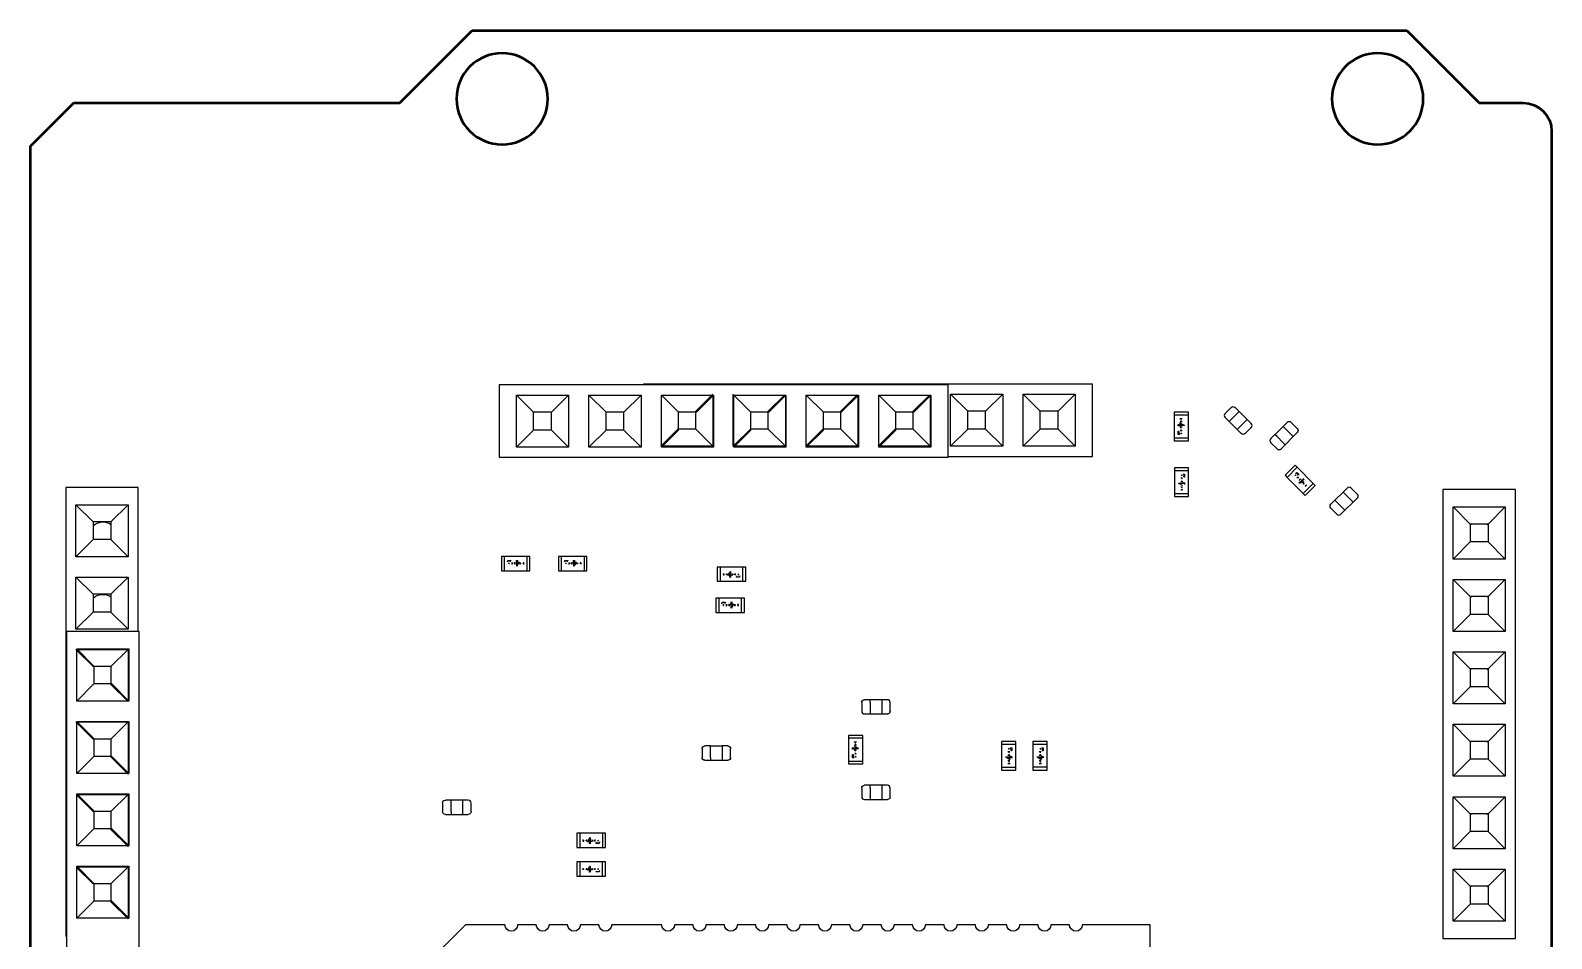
# Model space of a CAD drawing. Header units: millimetres. Extents: x 345 to 622, y 294 to 502.
# Drawn here: x 415 to 468.3, y 419.9 to 451.8 of the extents above; entities that cross this region are included whole.
import ezdxf

# ---------------------------------------------------------------- set-up
doc = ezdxf.new("R2010")
doc.units = ezdxf.units.MM
doc.layers.add('Make2D$可见线$场景轮廓线', color=18, linetype='Continuous', lineweight=50, true_color=0x000000)
doc.layers.add('Make2D$可见线$曲线', color=18, linetype='Continuous', true_color=0x000000)

msp = doc.modelspace()

# ---------------------------------------------------------------- linework, layer by layer
at = {"layer": 'Make2D$可见线$场景轮廓线', "color": 96, "true_color": 0x008000}
for p, q in [((427.93, 449.235), (430.47, 451.775)), ((430.47, 451.775), (463.236, 451.775)), ((463.236, 451.775), (465.776, 449.235)), ((414.976, 447.711), (416.5, 449.235)), ((416.5, 449.235), (427.93, 449.235)), ((465.776, 449.235), (467.316, 449.235)), ((468.316, 448.235), (468.316, 338.111)), ((414.976, 338.111), (414.976, 447.711))]:
    msp.add_line(p, q, dxfattribs=at)
at = {"layer": 'Make2D$可见线$场景轮廓线', "color": 96, "true_color": 0x008000, "extrusion": (0, 0, -1)}
for centre in [(-431.516, 449.375), (-462.216, 449.375)]:
    msp.add_circle(centre, 1.6, dxfattribs=at)
msp.add_arc((-467.316, 448.235), 1, 90.0002, 179.9998, dxfattribs=at)
at = {"layer": 'Make2D$可见线$曲线', "color": 96, "true_color": 0x008000}
for p, q in [((427.93, 449.235), (430.47, 451.775)), ((430.47, 451.775), (463.236, 451.775)), ((463.236, 451.775), (465.776, 449.235)), ((414.976, 447.711), (416.5, 449.235)), ((416.5, 449.235), (427.93, 449.235)), ((465.776, 449.235), (467.316, 449.235)), ((468.316, 448.235), (468.316, 338.111)), ((414.976, 338.111), (414.976, 447.711))]:
    msp.add_line(p, q, dxfattribs=at)
at = {"layer": 'Make2D$可见线$曲线', "color": 251, "lineweight": -3, "true_color": 0x4b4b4b}
for p, q in [((447.156, 439.345), (431.416, 439.345)), ((431.416, 439.345), (431.416, 436.805)), ((432.622, 438.388), (432.022, 438.988)), ((432.022, 438.988), (433.849, 438.988)), ((432.022, 437.162), (432.022, 438.988)), ((433.849, 438.988), (433.249, 438.388)), ((433.849, 438.988), (433.849, 437.162)), ((435.162, 438.388), (434.562, 438.988)), ((434.562, 438.988), (436.389, 438.988)), ((434.562, 437.162), (434.562, 438.988)), ((436.389, 438.988), (435.789, 438.388)), ((436.389, 438.988), (436.389, 437.162)), ((436.476, 439.375), (436.476, 439.345)), ((452.216, 439.375), (436.476, 439.375)), ((437.702, 438.388), (437.102, 438.988)), ((437.102, 438.988), (438.929, 438.988)), ((437.102, 437.162), (437.102, 438.988)), ((438.909, 439.018), (438.309, 438.418)), ((438.929, 438.988), (438.329, 438.388)), ((438.909, 438.988), (438.909, 437.192)), ((438.929, 438.988), (438.929, 437.162)), ((439.622, 437.192), (439.622, 439.018)), ((440.242, 438.388), (439.642, 438.988)), ((439.642, 438.988), (441.469, 438.988)), ((439.642, 437.162), (439.642, 438.988)), ((441.42, 438.989), (440.849, 438.418)), ((440.869, 438.388), (441.469, 438.988)), ((441.449, 438.988), (441.449, 437.192)), ((441.469, 438.988), (441.469, 437.162)), ((442.782, 438.388), (442.182, 438.988)), ((442.182, 438.988), (444.009, 438.988)), ((442.182, 437.162), (442.182, 438.988)), ((443.963, 438.992), (443.389, 438.418)), ((444.009, 438.988), (443.409, 438.388)), ((443.989, 438.988), (443.989, 437.192)), ((444.009, 438.988), (444.009, 437.162)), ((445.322, 438.388), (444.722, 438.988)), ((444.722, 438.988), (446.549, 438.988)), ((444.722, 437.162), (444.722, 438.988)), ((445.929, 438.418), (446.499, 438.988)), ((445.949, 438.388), (446.549, 438.988)), ((446.529, 438.988), (446.529, 437.192)), ((446.549, 438.988), (446.549, 437.162)), ((447.156, 436.805), (447.156, 439.345)), ((447.842, 438.418), (447.242, 439.018)), ((447.242, 439.018), (449.069, 439.018)), ((447.242, 437.192), (447.242, 439.018)), ((449.069, 439.018), (448.469, 438.418)), ((449.069, 439.018), (449.069, 437.192)), ((450.382, 438.418), (449.782, 439.018)), ((449.782, 439.018), (451.609, 439.018)), ((449.782, 437.192), (449.782, 439.018)), ((451.009, 438.418), (451.609, 439.018)), ((451.609, 439.018), (451.609, 437.192)), ((452.216, 436.835), (452.216, 439.375)), ((433.249, 438.388), (432.622, 438.388)), ((432.622, 437.762), (432.622, 438.388)), ((433.249, 437.762), (433.249, 438.388)), ((435.789, 438.388), (435.162, 438.388)), ((435.162, 437.762), (435.162, 438.388)), ((435.789, 437.762), (435.789, 438.388)), ((437.702, 437.762), (437.702, 438.388)), ((438.329, 438.388), (437.702, 438.388)), ((438.309, 437.792), (438.309, 438.418)), ((440.242, 437.762), (440.242, 438.388)), ((440.869, 438.388), (440.242, 438.388)), ((440.849, 437.792), (440.849, 438.418)), ((443.409, 438.388), (442.782, 438.388)), ((442.782, 437.762), (442.782, 438.388)), ((443.389, 437.792), (443.389, 438.418)), ((445.322, 437.762), (445.322, 438.388)), ((445.949, 438.388), (445.322, 438.388)), ((445.929, 437.792), (445.929, 438.418)), ((448.469, 438.418), (447.842, 438.418)), ((447.842, 437.792), (447.842, 438.418)), ((448.469, 437.792), (448.469, 438.418)), ((451.009, 438.418), (450.382, 438.418)), ((450.382, 437.792), (450.382, 438.418)), ((451.009, 437.792), (451.009, 438.418)), ((432.022, 437.162), (432.622, 437.762)), ((433.249, 437.762), (432.622, 437.762)), ((433.849, 437.162), (433.249, 437.762)), ((434.562, 437.162), (435.162, 437.762)), ((435.789, 437.762), (435.162, 437.762)), ((436.389, 437.162), (435.789, 437.762)), ((437.082, 437.192), (437.682, 437.792)), ((437.102, 437.162), (437.702, 437.762)), ((438.309, 437.792), (437.682, 437.792)), ((438.909, 437.192), (438.309, 437.792)), ((439.622, 437.192), (440.222, 437.792)), ((440.242, 437.762), (439.642, 437.162)), ((440.849, 437.792), (440.222, 437.792)), ((441.449, 437.192), (440.849, 437.792)), ((442.162, 437.192), (442.762, 437.792)), ((442.182, 437.162), (442.782, 437.762)), ((443.389, 437.792), (442.762, 437.792)), ((443.989, 437.192), (443.389, 437.792)), ((445.302, 437.792), (444.702, 437.192)), ((445.322, 437.762), (444.722, 437.162)), ((445.929, 437.792), (445.302, 437.792)), ((446.529, 437.192), (445.929, 437.792)), ((447.242, 437.192), (447.842, 437.792)), ((448.469, 437.792), (447.842, 437.792)), ((449.069, 437.192), (448.469, 437.792)), ((450.382, 437.792), (449.782, 437.192)), ((451.009, 437.792), (450.382, 437.792)), ((451.609, 437.192), (451.009, 437.792)), ((433.849, 437.162), (432.022, 437.162)), ((436.389, 437.162), (434.562, 437.162)), ((438.909, 437.192), (437.082, 437.192)), ((438.929, 437.162), (437.102, 437.162)), ((441.449, 437.192), (439.622, 437.192)), ((441.469, 437.162), (439.642, 437.162)), ((443.989, 437.192), (442.162, 437.192)), ((444.009, 437.162), (442.182, 437.162)), ((446.529, 437.192), (444.702, 437.192)), ((446.549, 437.162), (444.722, 437.162)), ((449.069, 437.192), (447.242, 437.192)), ((451.609, 437.192), (449.782, 437.192)), ((431.416, 436.805), (447.156, 436.805)), ((447.156, 436.835), (452.216, 436.835)), ((416.216, 435.751), (416.216, 420.011)), ((418.756, 435.751), (416.216, 435.751)), ((418.756, 430.694), (418.756, 435.751)), ((464.506, 435.671), (464.506, 419.931)), ((467.046, 435.671), (464.506, 435.671)), ((467.046, 419.931), (467.046, 435.671)), ((417.172, 434.544), (416.572, 435.144)), ((416.572, 435.144), (418.399, 435.144)), ((416.572, 433.318), (416.572, 435.144)), ((418.399, 435.144), (417.799, 434.544)), ((418.399, 435.144), (418.399, 433.318)), ((465.462, 434.464), (464.862, 435.064)), ((464.862, 435.064), (466.689, 435.064)), ((464.862, 433.238), (464.862, 435.064)), ((466.689, 435.064), (466.089, 434.464)), ((466.689, 435.064), (466.689, 433.238)), ((417.172, 434.544), (417.172, 433.918)), ((417.799, 434.544), (417.172, 434.544)), ((417.799, 434.544), (417.799, 433.918)), ((466.089, 434.464), (465.462, 434.464)), ((465.462, 434.464), (465.462, 433.838)), ((466.089, 434.464), (466.089, 433.838)), ((417.172, 433.918), (416.572, 433.318)), ((417.799, 433.918), (417.172, 433.918)), ((417.799, 433.918), (418.399, 433.318)), ((465.462, 433.838), (464.862, 433.238)), ((466.089, 433.838), (465.462, 433.838)), ((466.089, 433.838), (466.689, 433.238)), ((418.399, 433.318), (416.572, 433.318)), ((466.689, 433.238), (464.862, 433.238)), ((416.572, 432.604), (417.172, 432.004)), ((416.572, 430.778), (416.572, 432.604)), ((416.572, 432.604), (418.399, 432.604)), ((418.399, 432.604), (417.799, 432.004)), ((418.399, 432.604), (418.399, 430.778)), ((464.862, 432.524), (465.462, 431.924)), ((464.862, 430.698), (464.862, 432.524)), ((464.862, 432.524), (466.689, 432.524)), ((466.689, 432.524), (466.089, 431.924)), ((466.689, 432.524), (466.689, 430.698)), ((417.172, 432.004), (417.172, 431.378)), ((417.799, 432.004), (417.172, 432.004)), ((417.799, 432.004), (417.799, 431.378)), ((466.089, 431.924), (465.462, 431.924)), ((465.462, 431.924), (465.462, 431.298)), ((466.089, 431.924), (466.089, 431.298)), ((417.172, 431.378), (416.572, 430.778)), ((417.799, 431.378), (417.172, 431.378)), ((418.399, 430.778), (417.799, 431.378)), ((465.462, 431.298), (464.862, 430.698)), ((466.089, 431.298), (465.462, 431.298)), ((466.689, 430.698), (466.089, 431.298)), ((416.246, 430.691), (416.246, 414.951)), ((418.786, 430.691), (416.246, 430.691)), ((418.399, 430.778), (416.572, 430.778)), ((418.786, 414.951), (418.786, 430.691)), ((466.689, 430.698), (464.862, 430.698)), ((417.172, 429.464), (416.572, 430.064)), ((417.202, 429.484), (416.602, 430.084)), ((416.602, 428.258), (416.602, 430.084)), ((416.602, 430.084), (418.429, 430.084)), ((416.602, 430.064), (418.399, 430.064)), ((418.399, 430.064), (417.799, 429.464)), ((418.399, 430.064), (418.399, 428.238)), ((418.429, 430.084), (418.429, 428.258)), ((465.462, 429.384), (464.862, 429.984)), ((464.862, 429.984), (466.689, 429.984)), ((464.862, 428.158), (464.862, 429.984)), ((466.689, 429.984), (466.089, 429.384)), ((466.689, 429.984), (466.689, 428.158)), ((417.799, 429.464), (417.172, 429.464)), ((417.202, 429.484), (417.202, 428.858)), ((417.799, 429.464), (417.799, 428.838)), ((417.202, 428.858), (416.602, 428.258)), ((417.829, 428.858), (417.202, 428.858)), ((417.829, 428.858), (418.429, 428.258)), ((466.089, 429.384), (465.462, 429.384)), ((465.462, 429.384), (465.462, 428.758)), ((466.089, 429.384), (466.089, 428.758)), ((417.799, 428.838), (418.399, 428.238)), ((465.462, 428.758), (464.862, 428.158)), ((466.089, 428.758), (465.462, 428.758)), ((466.089, 428.758), (466.689, 428.158)), ((418.429, 428.258), (416.602, 428.258)), ((466.689, 428.158), (464.862, 428.158)), ((416.572, 427.524), (417.172, 426.924)), ((416.572, 427.524), (418.399, 427.524)), ((416.602, 427.544), (417.202, 426.944)), ((416.602, 425.718), (416.602, 427.544)), ((416.602, 427.544), (418.429, 427.544)), ((418.399, 427.524), (417.799, 426.924)), ((418.399, 427.524), (418.399, 425.698)), ((418.429, 427.544), (418.429, 425.718)), ((464.862, 427.444), (465.462, 426.844)), ((464.862, 425.618), (464.862, 427.444)), ((464.862, 427.444), (466.689, 427.444)), ((466.689, 427.444), (466.089, 426.844)), ((466.689, 427.444), (466.689, 425.618)), ((417.799, 426.924), (417.172, 426.924)), ((417.202, 426.944), (417.202, 426.318)), ((417.799, 426.924), (417.799, 426.298)), ((466.089, 426.844), (465.462, 426.844)), ((465.462, 426.844), (465.462, 426.218)), ((466.089, 426.844), (466.089, 426.218)), ((417.202, 426.318), (416.602, 425.718)), ((417.829, 426.318), (417.202, 426.318)), ((418.399, 425.698), (417.799, 426.298)), ((418.429, 425.718), (417.829, 426.318)), ((465.462, 426.218), (464.862, 425.618)), ((466.089, 426.218), (465.462, 426.218)), ((466.689, 425.618), (466.089, 426.218)), ((418.429, 425.718), (416.602, 425.718)), ((466.689, 425.618), (464.862, 425.618)), ((417.202, 424.404), (416.602, 425.004)), ((416.602, 423.178), (416.602, 425.004)), ((416.602, 425.004), (418.429, 425.004)), ((416.602, 424.954), (417.172, 424.384)), ((416.604, 424.984), (418.399, 424.984)), ((418.399, 424.984), (417.799, 424.384)), ((418.399, 424.984), (418.399, 423.158)), ((418.429, 425.004), (418.429, 423.178)), ((464.862, 424.904), (465.462, 424.304)), ((464.862, 423.078), (464.862, 424.904)), ((464.862, 424.904), (466.689, 424.904)), ((466.689, 424.904), (466.089, 424.304)), ((466.689, 424.904), (466.689, 423.078)), ((417.799, 424.384), (417.172, 424.384)), ((417.202, 424.404), (417.202, 423.778)), ((417.799, 424.384), (417.799, 423.758)), ((466.089, 424.304), (465.462, 424.304)), ((465.462, 424.304), (465.462, 423.678)), ((466.089, 424.304), (466.089, 423.678)), ((417.202, 423.778), (416.602, 423.178)), ((417.829, 423.778), (417.202, 423.778)), ((418.399, 423.158), (417.799, 423.758)), ((417.829, 423.778), (418.429, 423.178)), ((465.462, 423.678), (464.862, 423.078)), ((466.089, 423.678), (465.462, 423.678)), ((466.689, 423.078), (466.089, 423.678)), ((418.429, 423.178), (416.602, 423.178)), ((466.689, 423.078), (464.862, 423.078)), ((416.602, 422.464), (417.202, 421.864)), ((416.602, 420.638), (416.602, 422.464)), ((416.602, 422.464), (418.429, 422.464)), ((418.429, 422.464), (418.429, 420.638)), ((416.602, 422.444), (418.399, 422.444)), ((416.602, 422.414), (417.172, 421.844)), ((418.399, 422.444), (417.799, 421.844)), ((418.399, 422.444), (418.399, 420.618)), ((464.862, 422.364), (465.462, 421.764)), ((464.862, 420.538), (464.862, 422.364)), ((464.862, 422.364), (466.689, 422.364)), ((466.689, 422.364), (466.089, 421.764)), ((466.689, 422.364), (466.689, 420.538)), ((417.799, 421.844), (417.172, 421.844)), ((417.202, 421.864), (417.202, 421.238)), ((417.799, 421.844), (417.799, 421.218)), ((466.089, 421.764), (465.462, 421.764)), ((465.462, 421.764), (465.462, 421.138)), ((466.089, 421.764), (466.089, 421.138)), ((417.202, 421.238), (416.602, 420.638)), ((417.829, 421.238), (417.202, 421.238)), ((418.399, 420.618), (417.799, 421.218)), ((418.429, 420.638), (417.829, 421.238)), ((465.462, 421.138), (464.862, 420.538)), ((466.089, 421.138), (465.462, 421.138)), ((466.689, 420.538), (466.089, 421.138)), ((418.429, 420.638), (416.602, 420.638)), ((466.689, 420.538), (464.862, 420.538)), ((416.216, 420.011), (416.25, 420.011)), ((464.506, 419.931), (467.046, 419.931))]:
    msp.add_line(p, q, dxfattribs=at)
at = {"layer": 'Make2D$可见线$曲线', "color": 7, "lineweight": -3, "true_color": 0xfffff2}
for p, q in [((456.866, 438.343), (457.078, 438.555)), ((457.36, 438.415), (457.219, 438.555)), ((456.866, 438.202), (457.006, 438.061)), ((457.006, 438.061), (457.077, 438.132)), ((457.289, 438.344), (457.36, 438.415)), ((457.574, 438.059), (457.362, 437.847)), ((457.644, 438.13), (457.574, 438.059)), ((457.785, 437.99), (457.644, 438.13)), ((459.043, 438.025), (458.902, 437.885)), ((459.184, 438.025), (459.396, 437.813)), ((457.362, 437.847), (457.291, 437.777)), ((457.291, 437.777), (457.431, 437.636)), ((457.573, 437.636), (457.785, 437.848)), ((458.617, 437.6), (458.477, 437.459)), ((458.688, 437.529), (458.62, 437.598)), ((458.902, 437.885), (458.973, 437.814)), ((458.973, 437.814), (459.185, 437.602)), ((459.185, 437.602), (459.255, 437.532)), ((459.26, 437.535), (459.396, 437.672)), ((458.477, 437.318), (458.689, 437.106)), ((458.971, 437.246), (458.83, 437.106)), ((458.904, 437.314), (458.9, 437.317)), ((460.717, 435.3), (460.577, 435.159)), ((460.788, 435.229), (460.717, 435.3)), ((461.143, 435.725), (461.002, 435.585)), ((461.002, 435.585), (461.073, 435.514)), ((461.073, 435.514), (461.285, 435.302)), ((461.284, 435.725), (461.496, 435.513)), ((461.285, 435.302), (461.356, 435.231)), ((461.356, 435.231), (461.496, 435.372)), ((460.577, 435.018), (460.789, 434.806)), ((460.93, 434.806), (461.071, 434.946)), ((444.124, 428.204), (444.124, 427.904)), ((444.422, 428.304), (444.224, 428.304)), ((444.224, 427.804), (444.422, 427.804)), ((444.422, 428.204), (444.422, 428.304)), ((444.422, 427.804), (444.422, 427.805)), ((444.825, 428.304), (444.825, 428.204)), ((445.024, 428.304), (444.825, 428.304)), ((444.825, 428.204), (444.825, 427.904)), ((444.825, 427.904), (444.825, 427.804)), ((444.825, 427.804), (445.024, 427.804)), ((445.124, 427.904), (445.124, 428.204)), ((438.528, 426.582), (438.528, 426.282)), ((438.826, 426.682), (438.628, 426.682)), ((438.826, 426.582), (438.826, 426.682)), ((439.229, 426.682), (439.229, 426.582)), ((439.428, 426.682), (439.229, 426.682)), ((439.229, 426.582), (439.229, 426.282)), ((439.229, 426.282), (439.229, 426.182)), ((439.528, 426.282), (439.528, 426.582)), ((438.628, 426.182), (438.826, 426.182)), ((439.229, 426.182), (439.428, 426.182)), ((444.124, 425.204), (444.124, 424.904)), ((444.422, 425.304), (444.224, 425.304)), ((444.422, 425.204), (444.422, 425.304)), ((444.825, 425.304), (444.825, 425.204)), ((445.024, 425.304), (444.825, 425.304)), ((444.825, 425.204), (444.825, 424.904)), ((445.124, 424.904), (445.124, 425.204)), ((429.428, 424.682), (429.428, 424.382)), ((429.726, 424.782), (429.528, 424.782)), ((429.726, 424.682), (429.726, 424.782)), ((430.129, 424.782), (430.129, 424.682)), ((430.328, 424.782), (430.129, 424.782)), ((430.129, 424.682), (430.129, 424.382)), ((430.428, 424.382), (430.428, 424.682)), ((444.224, 424.804), (444.422, 424.804)), ((444.422, 424.904), (444.422, 424.908)), ((444.825, 424.904), (444.825, 424.804)), ((444.825, 424.804), (445.024, 424.804)), ((429.528, 424.282), (429.726, 424.282)), ((429.726, 424.282), (429.726, 424.284)), ((430.129, 424.382), (430.129, 424.282)), ((430.129, 424.282), (430.328, 424.282))]:
    msp.add_line(p, q, dxfattribs=at)
at = {"layer": 'Make2D$可见线$曲线', "color": 9, "lineweight": -3, "true_color": 0xc0c0c0}
for p, q in [((455.082, 438.386), (455.082, 438.286)), ((455.582, 438.386), (455.082, 438.386)), ((455.082, 438.286), (455.082, 437.486)), ((455.582, 438.286), (455.082, 438.286)), ((455.226, 437.905), (455.226, 437.956)), ((455.233, 437.972), (455.233, 437.959)), ((455.248, 437.941), (455.287, 437.941)), ((455.287, 437.922), (455.248, 437.922)), ((455.284, 438.162), (455.327, 438.166)), ((455.287, 438.009), (455.287, 438.02)), ((455.293, 438.02), (455.298, 438.017)), ((455.327, 438.047), (455.294, 438.049)), ((455.294, 438.009), (455.399, 437.942)), ((455.294, 437.941), (455.294, 438.009)), ((455.294, 437.941), (455.399, 437.941)), ((455.294, 437.922), (455.294, 437.891)), ((455.429, 437.922), (455.294, 437.922)), ((455.306, 438.143), (455.327, 438.144)), ((455.327, 438.069), (455.306, 438.07)), ((455.327, 438.166), (455.359, 438.164)), ((455.327, 438.144), (455.338, 438.144)), ((455.338, 438.069), (455.327, 438.069)), ((455.36, 438.049), (455.327, 438.047)), ((455.404, 437.95), (455.429, 437.934)), ((455.429, 437.934), (455.429, 437.922)), ((455.582, 438.286), (455.582, 438.386)), ((455.582, 437.486), (455.582, 438.286)), ((455.082, 437.486), (455.582, 437.486)), ((455.082, 437.486), (455.082, 437.386)), ((455.227, 437.607), (455.227, 437.716)), ((455.227, 437.716), (455.241, 437.716)), ((455.277, 437.6), (455.227, 437.607)), ((455.233, 437.905), (455.233, 437.894)), ((455.243, 437.703), (455.243, 437.634)), ((455.261, 437.703), (455.268, 437.697)), ((455.327, 437.866), (455.284, 437.862)), ((455.294, 437.749), (455.327, 437.747)), ((455.325, 437.63), (455.302, 437.653)), ((455.327, 437.844), (455.306, 437.843)), ((455.306, 437.77), (455.327, 437.769)), ((455.308, 437.661), (455.345, 437.634)), ((455.359, 437.864), (455.327, 437.866)), ((455.338, 437.844), (455.327, 437.844)), ((455.327, 437.769), (455.338, 437.769)), ((455.327, 437.747), (455.36, 437.749)), ((455.582, 437.386), (455.582, 437.486)), ((455.082, 437.386), (455.582, 437.386)), ((455.59, 436.436), (455.09, 436.436)), ((455.09, 436.436), (455.09, 436.336)), ((455.09, 436.336), (455.09, 435.536)), ((455.59, 436.336), (455.09, 436.336)), ((455.59, 436.336), (455.59, 436.436)), ((455.59, 435.536), (455.59, 436.336)), ((459.324, 436.526), (458.97, 436.173)), ((459.395, 436.455), (459.041, 436.102)), ((459.395, 436.455), (459.324, 436.526)), ((459.96, 435.89), (459.395, 436.455)), ((455.243, 435.888), (455.243, 435.9)), ((455.267, 435.872), (455.243, 435.888)), ((455.244, 435.9), (455.378, 435.9)), ((455.378, 435.881), (455.272, 435.881)), ((455.378, 435.813), (455.272, 435.88)), ((455.344, 436.075), (455.311, 436.073)), ((455.312, 435.958), (455.344, 435.956)), ((455.364, 436.161), (455.326, 436.188)), ((455.344, 436.053), (455.334, 436.053)), ((455.334, 435.978), (455.344, 435.978)), ((455.377, 436.073), (455.344, 436.075)), ((455.365, 436.052), (455.344, 436.053)), ((455.344, 435.978), (455.365, 435.979)), ((455.344, 435.956), (455.388, 435.96)), ((455.346, 436.193), (455.369, 436.169)), ((455.379, 435.802), (455.373, 435.806)), ((455.385, 435.931), (455.385, 435.9)), ((455.385, 435.9), (455.423, 435.9)), ((455.423, 435.881), (455.385, 435.881)), ((455.385, 435.805), (455.385, 435.802)), ((455.395, 436.222), (455.445, 436.215)), ((455.411, 436.119), (455.403, 436.125)), ((455.428, 436.119), (455.428, 436.188)), ((455.445, 436.106), (455.43, 436.106)), ((455.445, 436.215), (455.445, 436.106)), ((455.446, 435.917), (455.446, 435.85)), ((458.97, 436.173), (459.041, 436.102)), ((459.041, 436.102), (459.607, 435.536)), ((459.359, 436.171), (459.313, 436.165)), ((459.324, 436.181), (459.357, 436.182)), ((459.337, 436.237), (459.378, 436.267)), ((459.378, 436.267), (459.455, 436.19)), ((459.406, 436.097), (459.384, 436.072)), ((459.434, 436.188), (459.385, 436.236)), ((459.431, 436.119), (459.406, 436.097)), ((459.422, 436.175), (459.412, 436.174)), ((459.421, 436.081), (459.414, 436.074)), ((459.437, 436.096), (459.421, 436.081)), ((459.455, 436.19), (459.445, 436.179)), ((459.458, 435.901), (459.553, 435.996)), ((459.466, 435.893), (459.458, 435.901)), ((459.466, 435.992), (459.49, 436.012)), ((459.493, 435.899), (459.466, 435.893)), ((459.467, 436.021), (459.474, 436.028)), ((459.474, 436.028), (459.489, 436.044)), ((459.49, 436.012), (459.518, 436.046)), ((459.567, 435.983), (459.492, 435.909)), ((459.493, 435.908), (459.615, 435.935)), ((459.54, 436.02), (459.558, 436.001)), ((459.558, 436.001), (459.586, 436.029)), ((459.599, 436.016), (459.572, 435.988)), ((459.572, 435.988), (459.627, 435.933)), ((459.589, 436.057), (459.627, 436.019)), ((459.596, 435.86), (459.618, 435.885)), ((459.96, 435.89), (459.607, 435.536)), ((459.623, 435.929), (459.617, 435.927)), ((459.618, 435.885), (459.643, 435.907)), ((459.631, 436.005), (459.622, 436.014)), ((459.626, 435.862), (459.633, 435.869)), ((459.633, 435.869), (459.649, 435.884)), ((459.677, 435.465), (460.031, 435.819)), ((459.702, 435.8), (459.678, 435.779)), ((459.686, 435.816), (459.679, 435.809)), ((459.701, 435.832), (459.686, 435.816)), ((459.73, 435.834), (459.702, 435.8)), ((460.031, 435.819), (459.96, 435.89)), ((455.09, 435.536), (455.59, 435.536)), ((455.09, 435.536), (455.09, 435.436)), ((455.09, 435.436), (455.59, 435.436)), ((455.311, 435.773), (455.344, 435.775)), ((455.344, 435.656), (455.312, 435.658)), ((455.334, 435.753), (455.344, 435.753)), ((455.344, 435.678), (455.334, 435.678)), ((455.344, 435.775), (455.377, 435.773)), ((455.344, 435.753), (455.365, 435.752)), ((455.365, 435.679), (455.344, 435.678)), ((455.388, 435.66), (455.344, 435.656)), ((455.59, 435.436), (455.59, 435.536)), ((459.607, 435.536), (459.677, 435.465)), ((431.49, 433.329), (431.49, 432.829)), ((431.59, 433.329), (431.49, 433.329)), ((431.59, 433.329), (431.59, 432.829)), ((432.39, 433.329), (431.59, 433.329)), ((431.704, 433.134), (431.711, 433.184)), ((431.711, 433.184), (431.821, 433.184)), ((431.807, 433.167), (431.738, 433.167)), ((431.808, 433.15), (431.802, 433.142)), ((431.821, 433.184), (431.821, 433.17)), ((431.971, 433.083), (431.967, 433.127)), ((431.996, 433.124), (432.027, 433.124)), ((431.999, 433.185), (432.076, 433.185)), ((432.027, 433.124), (432.027, 433.163)), ((432.046, 433.163), (432.046, 433.124)), ((432.046, 433.124), (432.124, 433.124)), ((432.267, 433.127), (432.271, 433.083)), ((432.39, 432.829), (432.39, 433.329)), ((432.49, 433.329), (432.39, 433.329)), ((432.49, 432.829), (432.49, 433.329)), ((433.49, 433.329), (433.49, 432.829)), ((433.59, 433.329), (433.49, 433.329)), ((433.59, 433.329), (433.59, 432.829)), ((434.39, 433.329), (433.59, 433.329)), ((433.704, 433.134), (433.711, 433.184)), ((433.711, 433.184), (433.821, 433.184)), ((433.807, 433.167), (433.738, 433.167)), ((433.808, 433.15), (433.802, 433.142)), ((433.821, 433.184), (433.821, 433.17)), ((433.971, 433.083), (433.967, 433.127)), ((433.996, 433.124), (434.027, 433.124)), ((433.999, 433.185), (434.076, 433.185)), ((434.027, 433.124), (434.027, 433.163)), ((434.046, 433.163), (434.046, 433.124)), ((434.046, 433.124), (434.124, 433.124)), ((434.267, 433.127), (434.271, 433.083)), ((434.49, 433.329), (434.39, 433.329)), ((434.39, 433.329), (434.39, 432.829)), ((434.49, 432.829), (434.49, 433.329)), ((431.49, 432.829), (431.59, 432.829)), ((431.59, 432.829), (432.39, 432.829)), ((431.734, 433.086), (431.757, 433.109)), ((431.766, 433.103), (431.738, 433.066)), ((431.854, 433.117), (431.852, 433.083)), ((431.852, 433.083), (431.854, 433.05)), ((431.874, 433.105), (431.874, 433.083)), ((431.874, 433.083), (431.874, 433.073)), ((431.949, 433.083), (431.948, 433.105)), ((431.949, 433.073), (431.949, 433.083)), ((431.969, 433.051), (431.971, 433.083)), ((432.027, 432.982), (432.027, 433.117)), ((432.039, 432.982), (432.027, 432.982)), ((432.054, 433.007), (432.039, 432.982)), ((432.046, 433.117), (432.046, 433.011)), ((432.047, 433.011), (432.114, 433.117)), ((432.124, 433.118), (432.121, 433.112)), ((432.152, 433.083), (432.154, 433.117)), ((432.154, 433.05), (432.152, 433.083)), ((432.174, 433.083), (432.174, 433.105)), ((432.174, 433.073), (432.174, 433.083)), ((432.248, 433.105), (432.249, 433.083)), ((432.249, 433.083), (432.249, 433.073)), ((432.271, 433.083), (432.269, 433.051)), ((432.39, 432.829), (432.49, 432.829)), ((433.49, 432.829), (433.59, 432.829)), ((433.59, 432.829), (434.39, 432.829)), ((433.734, 433.086), (433.757, 433.109)), ((433.766, 433.103), (433.738, 433.066)), ((433.854, 433.117), (433.852, 433.083)), ((433.852, 433.083), (433.854, 433.05)), ((433.874, 433.105), (433.874, 433.083)), ((433.874, 433.083), (433.874, 433.073)), ((433.949, 433.083), (433.948, 433.105)), ((433.949, 433.073), (433.949, 433.083)), ((433.969, 433.051), (433.971, 433.083)), ((434.027, 432.982), (434.027, 433.117)), ((434.039, 432.982), (434.027, 432.982)), ((434.054, 433.007), (434.039, 432.982)), ((434.046, 433.011), (434.046, 433.117)), ((434.114, 433.117), (434.047, 433.011)), ((434.124, 433.118), (434.121, 433.112)), ((434.152, 433.083), (434.154, 433.117)), ((434.154, 433.05), (434.152, 433.083)), ((434.174, 433.083), (434.174, 433.105)), ((434.174, 433.073), (434.174, 433.083)), ((434.248, 433.105), (434.249, 433.083)), ((434.249, 433.083), (434.249, 433.073)), ((434.271, 433.083), (434.269, 433.051)), ((434.39, 432.829), (434.49, 432.829)), ((439.061, 432.957), (439.061, 432.457)), ((439.161, 432.957), (439.061, 432.957)), ((439.961, 432.957), (439.161, 432.957)), ((439.161, 432.957), (439.161, 432.457)), ((439.28, 432.703), (439.283, 432.735)), ((439.285, 432.659), (439.28, 432.703)), ((439.303, 432.703), (439.303, 432.713)), ((439.303, 432.681), (439.303, 432.703)), ((439.377, 432.713), (439.378, 432.703)), ((439.378, 432.703), (439.377, 432.681)), ((439.397, 432.736), (439.4, 432.703)), ((439.4, 432.703), (439.397, 432.669)), ((439.427, 432.668), (439.431, 432.674)), ((439.438, 432.662), (439.427, 432.662)), ((439.438, 432.669), (439.504, 432.775)), ((439.505, 432.669), (439.438, 432.669)), ((439.475, 432.608), (439.488, 432.608)), ((439.479, 432.601), (439.475, 432.601)), ((439.552, 432.601), (439.488, 432.601)), ((439.497, 432.779), (439.513, 432.804)), ((439.505, 432.775), (439.505, 432.669)), ((439.505, 432.623), (439.505, 432.662)), ((439.513, 432.804), (439.524, 432.804)), ((439.524, 432.804), (439.524, 432.669)), ((439.524, 432.669), (439.556, 432.669)), ((439.524, 432.662), (439.524, 432.623)), ((439.583, 432.735), (439.58, 432.703)), ((439.58, 432.703), (439.585, 432.659)), ((439.603, 432.713), (439.603, 432.703)), ((439.603, 432.703), (439.603, 432.681)), ((439.678, 432.703), (439.677, 432.713)), ((439.677, 432.681), (439.678, 432.703)), ((439.7, 432.703), (439.697, 432.736)), ((439.697, 432.669), (439.7, 432.703)), ((439.73, 432.602), (439.73, 432.617)), ((439.84, 432.602), (439.73, 432.602)), ((439.743, 432.636), (439.75, 432.644)), ((439.744, 432.619), (439.813, 432.619)), ((439.785, 432.683), (439.813, 432.72)), ((439.817, 432.7), (439.794, 432.677)), ((439.847, 432.652), (439.84, 432.602)), ((439.961, 432.457), (439.961, 432.957)), ((440.061, 432.957), (439.961, 432.957)), ((440.061, 432.457), (440.061, 432.957)), ((439.061, 432.457), (439.161, 432.457)), ((439.161, 432.457), (439.961, 432.457)), ((439.961, 432.457), (440.061, 432.457)), ((439.01, 431.865), (439.01, 431.365)), ((439.11, 431.865), (439.01, 431.865)), ((439.11, 431.865), (439.11, 431.365)), ((439.91, 431.865), (439.11, 431.865)), ((439.224, 431.67), (439.231, 431.72)), ((439.231, 431.72), (439.341, 431.72)), ((439.254, 431.622), (439.277, 431.645)), ((439.327, 431.703), (439.258, 431.703)), ((439.286, 431.639), (439.258, 431.602)), ((439.328, 431.686), (439.322, 431.678)), ((439.341, 431.72), (439.341, 431.705)), ((439.374, 431.653), (439.372, 431.619)), ((439.372, 431.619), (439.374, 431.586)), ((439.394, 431.641), (439.394, 431.619)), ((439.394, 431.619), (439.394, 431.609)), ((439.469, 431.619), (439.468, 431.641)), ((439.469, 431.609), (439.469, 431.619)), ((439.491, 431.619), (439.487, 431.663)), ((439.489, 431.587), (439.491, 431.619)), ((439.516, 431.66), (439.547, 431.66)), ((439.519, 431.721), (439.596, 431.721)), ((439.547, 431.66), (439.547, 431.699)), ((439.547, 431.518), (439.547, 431.653)), ((439.574, 431.543), (439.559, 431.518)), ((439.566, 431.699), (439.566, 431.66)), ((439.566, 431.66), (439.644, 431.66)), ((439.566, 431.653), (439.566, 431.547)), ((439.634, 431.653), (439.567, 431.547)), ((439.644, 431.654), (439.641, 431.648)), ((439.672, 431.619), (439.674, 431.653)), ((439.674, 431.586), (439.672, 431.619)), ((439.694, 431.619), (439.694, 431.641)), ((439.694, 431.609), (439.694, 431.619)), ((439.768, 431.641), (439.769, 431.619)), ((439.769, 431.619), (439.769, 431.609)), ((439.787, 431.663), (439.791, 431.619)), ((439.791, 431.619), (439.789, 431.587)), ((439.91, 431.365), (439.91, 431.865)), ((440.01, 431.865), (439.91, 431.865)), ((440.01, 431.365), (440.01, 431.865)), ((439.01, 431.365), (439.11, 431.365)), ((439.11, 431.365), (439.91, 431.365)), ((439.559, 431.518), (439.547, 431.518)), ((439.91, 431.365), (440.01, 431.365)), ((443.662, 427.05), (443.662, 426.95)), ((444.162, 427.05), (443.662, 427.05)), ((443.662, 426.95), (443.662, 426.15)), ((444.162, 426.95), (443.662, 426.95)), ((443.864, 426.826), (443.907, 426.83)), ((443.886, 426.807), (443.907, 426.808)), ((443.907, 426.733), (443.886, 426.734)), ((443.907, 426.83), (443.939, 426.828)), ((443.907, 426.808), (443.918, 426.808)), ((443.918, 426.733), (443.907, 426.733)), ((444.162, 426.95), (444.162, 427.05)), ((444.162, 426.15), (444.162, 426.95)), ((449.53, 426.836), (449.03, 426.836)), ((449.03, 426.836), (449.03, 426.736)), ((449.03, 426.736), (449.03, 425.936)), ((449.53, 426.736), (449.03, 426.736)), ((449.53, 426.736), (449.53, 426.836)), ((449.53, 425.936), (449.53, 426.736)), ((450.63, 426.836), (450.13, 426.836)), ((450.13, 426.836), (450.13, 426.736)), ((450.13, 426.736), (450.13, 425.936)), ((450.63, 426.736), (450.13, 426.736)), ((450.63, 426.736), (450.63, 426.836)), ((450.63, 425.936), (450.63, 426.736)), ((443.806, 426.569), (443.806, 426.619)), ((443.807, 426.38), (443.821, 426.38)), ((443.807, 426.271), (443.807, 426.38)), ((443.857, 426.264), (443.807, 426.271)), ((443.813, 426.636), (443.813, 426.623)), ((443.813, 426.569), (443.813, 426.558)), ((443.823, 426.367), (443.823, 426.298)), ((443.828, 426.605), (443.867, 426.605)), ((443.867, 426.586), (443.828, 426.586)), ((443.841, 426.367), (443.848, 426.361)), ((443.907, 426.53), (443.864, 426.526)), ((443.867, 426.673), (443.867, 426.684)), ((443.873, 426.684), (443.878, 426.681)), ((443.907, 426.711), (443.874, 426.713)), ((443.979, 426.606), (443.874, 426.673)), ((443.979, 426.605), (443.874, 426.605)), ((444.009, 426.586), (443.874, 426.586)), ((443.874, 426.586), (443.874, 426.555)), ((443.874, 426.413), (443.907, 426.411)), ((443.905, 426.294), (443.882, 426.317)), ((443.907, 426.508), (443.886, 426.507)), ((443.886, 426.434), (443.907, 426.433)), ((443.888, 426.325), (443.925, 426.298)), ((443.94, 426.713), (443.907, 426.711)), ((443.939, 426.528), (443.907, 426.53)), ((443.918, 426.508), (443.907, 426.508)), ((443.907, 426.433), (443.918, 426.433)), ((443.907, 426.411), (443.94, 426.413)), ((443.984, 426.614), (444.009, 426.598)), ((449.183, 426.3), (449.318, 426.3)), ((449.183, 426.288), (449.183, 426.3)), ((449.207, 426.272), (449.183, 426.288)), ((449.212, 426.281), (449.318, 426.281)), ((449.212, 426.28), (449.318, 426.213)), ((449.284, 426.475), (449.251, 426.473)), ((449.252, 426.358), (449.284, 426.356)), ((449.304, 426.561), (449.266, 426.588)), ((449.284, 426.453), (449.274, 426.453)), ((449.274, 426.378), (449.284, 426.378)), ((449.317, 426.473), (449.284, 426.475)), ((449.305, 426.452), (449.284, 426.453)), ((449.284, 426.378), (449.305, 426.379)), ((449.284, 426.356), (449.328, 426.36)), ((449.286, 426.592), (449.309, 426.569)), ((449.319, 426.202), (449.313, 426.206)), ((449.318, 426.281), (449.318, 426.213)), ((449.325, 426.331), (449.325, 426.3)), ((449.325, 426.3), (449.363, 426.3)), ((449.363, 426.281), (449.325, 426.281)), ((449.325, 426.213), (449.325, 426.202)), ((449.335, 426.622), (449.385, 426.615)), ((449.351, 426.519), (449.343, 426.525)), ((449.368, 426.519), (449.368, 426.588)), ((449.385, 426.506), (449.37, 426.506)), ((449.378, 426.317), (449.378, 426.328)), ((449.378, 426.25), (449.378, 426.251)), ((449.385, 426.615), (449.385, 426.506)), ((449.386, 426.317), (449.386, 426.25)), ((450.283, 426.3), (450.418, 426.3)), ((450.283, 426.288), (450.283, 426.3)), ((450.307, 426.272), (450.283, 426.288)), ((450.312, 426.281), (450.418, 426.281)), ((450.312, 426.28), (450.418, 426.213)), ((450.384, 426.475), (450.351, 426.473)), ((450.352, 426.358), (450.384, 426.356)), ((450.404, 426.561), (450.366, 426.588)), ((450.384, 426.453), (450.374, 426.453)), ((450.374, 426.378), (450.384, 426.378)), ((450.417, 426.473), (450.384, 426.475)), ((450.405, 426.452), (450.384, 426.453)), ((450.384, 426.378), (450.405, 426.379)), ((450.384, 426.356), (450.428, 426.36)), ((450.386, 426.592), (450.409, 426.569)), ((450.419, 426.202), (450.413, 426.206)), ((450.418, 426.281), (450.418, 426.213)), ((450.425, 426.331), (450.425, 426.3)), ((450.425, 426.3), (450.463, 426.3)), ((450.463, 426.281), (450.425, 426.281)), ((450.425, 426.213), (450.425, 426.202)), ((450.435, 426.622), (450.485, 426.615)), ((450.451, 426.519), (450.443, 426.525)), ((450.468, 426.519), (450.468, 426.588)), ((450.485, 426.506), (450.47, 426.506)), ((450.478, 426.317), (450.478, 426.328)), ((450.478, 426.25), (450.478, 426.263)), ((450.485, 426.615), (450.485, 426.506)), ((450.486, 426.317), (450.486, 426.263)), ((450.486, 426.254), (450.486, 426.25)), ((443.662, 426.15), (444.162, 426.15)), ((443.662, 426.15), (443.662, 426.05)), ((443.662, 426.05), (444.162, 426.05)), ((444.162, 426.05), (444.162, 426.15)), ((449.03, 425.936), (449.03, 425.836)), ((449.03, 425.936), (449.53, 425.936)), ((449.03, 425.836), (449.53, 425.836)), ((449.251, 426.173), (449.284, 426.175)), ((449.284, 426.056), (449.252, 426.058)), ((449.274, 426.153), (449.284, 426.153)), ((449.284, 426.078), (449.274, 426.078)), ((449.284, 426.175), (449.317, 426.173)), ((449.284, 426.153), (449.305, 426.152)), ((449.305, 426.079), (449.284, 426.078)), ((449.328, 426.06), (449.284, 426.056)), ((449.53, 425.836), (449.53, 425.936)), ((450.13, 425.936), (450.13, 425.836)), ((450.63, 425.936), (450.13, 425.936)), ((450.13, 425.836), (450.63, 425.836)), ((450.351, 426.173), (450.384, 426.175)), ((450.384, 426.056), (450.352, 426.058)), ((450.374, 426.153), (450.384, 426.153)), ((450.384, 426.078), (450.374, 426.078)), ((450.384, 426.175), (450.417, 426.173)), ((450.384, 426.153), (450.405, 426.152)), ((450.405, 426.079), (450.384, 426.078)), ((450.428, 426.06), (450.384, 426.056)), ((450.63, 425.836), (450.63, 425.936)), ((434.141, 423.621), (434.141, 423.121)), ((434.241, 423.621), (434.141, 423.621)), ((435.041, 423.621), (434.241, 423.621)), ((434.241, 423.621), (434.241, 423.121)), ((435.041, 423.621), (435.041, 423.121)), ((435.141, 423.621), (435.041, 423.621)), ((435.141, 423.121), (435.141, 423.621)), ((434.141, 423.121), (434.241, 423.121)), ((434.241, 423.121), (435.041, 423.121)), ((434.36, 423.367), (434.363, 423.399)), ((434.365, 423.323), (434.36, 423.367)), ((434.383, 423.367), (434.383, 423.377)), ((434.383, 423.345), (434.383, 423.367)), ((434.457, 423.377), (434.458, 423.367)), ((434.458, 423.367), (434.457, 423.345)), ((434.477, 423.4), (434.48, 423.367)), ((434.48, 423.367), (434.477, 423.333)), ((434.507, 423.332), (434.511, 423.338)), ((434.518, 423.326), (434.507, 423.326)), ((434.518, 423.333), (434.584, 423.439)), ((434.585, 423.333), (434.518, 423.333)), ((434.555, 423.272), (434.568, 423.272)), ((434.559, 423.265), (434.555, 423.265)), ((434.622, 423.265), (434.568, 423.265)), ((434.577, 423.443), (434.593, 423.468)), ((434.585, 423.333), (434.585, 423.439)), ((434.585, 423.287), (434.585, 423.326)), ((434.593, 423.468), (434.604, 423.468)), ((434.604, 423.468), (434.604, 423.333)), ((434.604, 423.333), (434.636, 423.333)), ((434.604, 423.326), (434.604, 423.287)), ((434.622, 423.272), (434.632, 423.272)), ((434.663, 423.399), (434.66, 423.367)), ((434.66, 423.367), (434.665, 423.323)), ((434.683, 423.377), (434.683, 423.367)), ((434.683, 423.367), (434.683, 423.345)), ((434.758, 423.367), (434.757, 423.377)), ((434.757, 423.345), (434.758, 423.367)), ((434.78, 423.367), (434.777, 423.4)), ((434.777, 423.333), (434.78, 423.367)), ((434.81, 423.266), (434.81, 423.281)), ((434.92, 423.266), (434.81, 423.266)), ((434.823, 423.3), (434.83, 423.308)), ((434.824, 423.283), (434.893, 423.283)), ((434.865, 423.347), (434.893, 423.384)), ((434.897, 423.364), (434.874, 423.341)), ((434.927, 423.316), (434.92, 423.266)), ((435.041, 423.121), (435.141, 423.121)), ((434.141, 422.621), (434.141, 422.121)), ((434.241, 422.621), (434.141, 422.621)), ((435.041, 422.621), (434.241, 422.621)), ((434.241, 422.621), (434.241, 422.121)), ((434.577, 422.443), (434.593, 422.468)), ((434.593, 422.468), (434.604, 422.468)), ((434.604, 422.468), (434.604, 422.333)), ((435.141, 422.621), (435.041, 422.621)), ((435.041, 422.121), (435.041, 422.621)), ((435.141, 422.121), (435.141, 422.621)), ((434.141, 422.121), (434.241, 422.121)), ((434.241, 422.121), (435.041, 422.121)), ((434.36, 422.367), (434.363, 422.399)), ((434.365, 422.323), (434.36, 422.367)), ((434.383, 422.367), (434.383, 422.377)), ((434.383, 422.345), (434.383, 422.367)), ((434.457, 422.377), (434.458, 422.367)), ((434.458, 422.367), (434.457, 422.345)), ((434.477, 422.4), (434.48, 422.367)), ((434.48, 422.367), (434.477, 422.333)), ((434.507, 422.332), (434.511, 422.338)), ((434.518, 422.326), (434.507, 422.326)), ((434.518, 422.333), (434.584, 422.439)), ((434.585, 422.333), (434.518, 422.333)), ((434.555, 422.272), (434.568, 422.272)), ((434.559, 422.265), (434.555, 422.265)), ((434.625, 422.265), (434.568, 422.265)), ((434.585, 422.333), (434.585, 422.439)), ((434.585, 422.287), (434.585, 422.326)), ((434.604, 422.333), (434.636, 422.333)), ((434.604, 422.326), (434.604, 422.287)), ((434.622, 422.272), (434.632, 422.272)), ((434.663, 422.399), (434.66, 422.367)), ((434.66, 422.367), (434.665, 422.323)), ((434.683, 422.377), (434.683, 422.367)), ((434.683, 422.367), (434.683, 422.345)), ((434.758, 422.367), (434.757, 422.377)), ((434.757, 422.345), (434.758, 422.367)), ((434.78, 422.367), (434.777, 422.4)), ((434.777, 422.333), (434.78, 422.367)), ((434.81, 422.266), (434.81, 422.281)), ((434.92, 422.266), (434.81, 422.266)), ((434.823, 422.3), (434.83, 422.308)), ((434.824, 422.283), (434.893, 422.283)), ((434.865, 422.347), (434.893, 422.384)), ((434.897, 422.364), (434.874, 422.341)), ((434.927, 422.316), (434.92, 422.266)), ((435.041, 422.121), (435.141, 422.121))]:
    msp.add_line(p, q, dxfattribs=at)
at = {"layer": 'Make2D$可见线$曲线', "color": 40, "lineweight": -3, "true_color": 0xffa61c}
for p, q in [((457.008, 438.061), (457.291, 437.779)), ((457.078, 438.131), (457.29, 438.343)), ((457.642, 438.13), (457.36, 438.413)), ((458.902, 437.883), (458.623, 437.604)), ((458.689, 437.53), (458.901, 437.318)), ((458.971, 437.248), (459.254, 437.531)), ((458.901, 437.318), (458.971, 437.248)), ((461.002, 435.583), (460.719, 435.3)), ((460.789, 435.23), (461.001, 435.018)), ((461.001, 435.018), (461.071, 434.948)), ((461.071, 434.948), (461.354, 435.231)), ((444.824, 428.302), (444.424, 428.302)), ((444.424, 428.204), (444.424, 427.904)), ((444.424, 427.904), (444.424, 427.805)), ((444.424, 427.805), (444.824, 427.805)), ((444.824, 427.805), (444.824, 427.806)), ((439.228, 426.681), (438.828, 426.681)), ((438.828, 426.282), (438.828, 426.582)), ((438.828, 426.282), (438.828, 426.184)), ((438.828, 426.184), (439.228, 426.184)), ((444.824, 425.302), (444.424, 425.302)), ((444.424, 425.204), (444.424, 424.904)), ((430.128, 424.781), (429.728, 424.781)), ((429.728, 424.382), (429.728, 424.682)), ((444.424, 424.904), (444.424, 424.805)), ((444.424, 424.805), (444.824, 424.805)), ((429.728, 424.382), (429.728, 424.284)), ((429.728, 424.284), (430.128, 424.284))]:
    msp.add_line(p, q, dxfattribs=at)
at = {"layer": 'Make2D$可见线$曲线', "color": 134, "lineweight": -3, "true_color": 0x009b9b}
for p, q in [((429.236, 419.411), (430.236, 420.411)), ((431.611, 420.411), (430.236, 420.411)), ((432.711, 420.411), (432.061, 420.411)), ((433.811, 420.411), (433.161, 420.411)), ((434.911, 420.411), (434.261, 420.411)), ((437.111, 420.411), (435.361, 420.411)), ((438.211, 420.411), (437.561, 420.411)), ((439.311, 420.411), (438.661, 420.411)), ((440.411, 420.411), (439.761, 420.411)), ((441.511, 420.411), (440.861, 420.411)), ((442.611, 420.411), (441.961, 420.411)), ((443.711, 420.411), (443.061, 420.411)), ((444.811, 420.411), (444.161, 420.411)), ((445.911, 420.411), (445.261, 420.411)), ((447.011, 420.411), (446.361, 420.411)), ((448.111, 420.411), (447.461, 420.411)), ((449.211, 420.411), (448.561, 420.411)), ((450.311, 420.411), (449.661, 420.411)), ((451.411, 420.411), (450.761, 420.411)), ((454.236, 420.411), (451.861, 420.411)), ((454.236, 418.236), (454.236, 420.411))]:
    msp.add_line(p, q, dxfattribs=at)
at = {"layer": 'Make2D$可见线$曲线', "color": 96, "true_color": 0x008000, "extrusion": (0, 0, -1)}
for centre in [(-431.516, 449.375), (-462.216, 449.375)]:
    msp.add_circle(centre, 1.6, dxfattribs=at)
msp.add_arc((-467.316, 448.235), 1, 90.0002, 179.9998, dxfattribs=at)
at = {"layer": 'Make2D$可见线$曲线', "color": 7, "lineweight": -3, "true_color": 0xfffff2, "extrusion": (0, 0, -1)}
for centre, start, end in [((-457.148, 438.485), 45, 135), ((-457.502, 437.707), 225, 315), ((-458.548, 437.389), 315, 45), ((-459.325, 437.742), 135, 225), ((-461.425, 435.442), 135, 225), ((-460.648, 435.089), 315, 45), ((-444.224, 428.204), 360, 90), ((-445.024, 427.904), 180, 270), ((-438.628, 426.582), 360, 90), ((-438.628, 426.282), 270, 360), ((-439.428, 426.582), 90, 180), ((-439.428, 426.282), 180, 270), ((-444.224, 425.204), 360, 90), ((-429.528, 424.682), 360, 90), ((-445.024, 424.904), 180, 270), ((-429.528, 424.382), 270, 360), ((-430.328, 424.382), 180, 270)]:
    msp.add_arc(centre, 0.1, start, end, dxfattribs=at)
at = {"layer": 'Make2D$可见线$曲线', "color": 7, "lineweight": -3, "true_color": 0xfffff2}
for centre, start, end in [((456.936, 438.273), 135, 225), ((457.714, 437.919), 315, 45), ((459.113, 437.954), 45, 135), ((458.76, 437.177), 225, 315), ((461.213, 435.654), 45, 135), ((460.86, 434.877), 225, 315), ((444.224, 427.904), 180, 270), ((445.024, 428.204), 0, 90), ((445.024, 425.204), 0, 90), ((430.328, 424.682), 0, 90), ((444.224, 424.904), 180, 270)]:
    msp.add_arc(centre, 0.1, start, end, dxfattribs=at)
at = {"layer": 'Make2D$可见线$曲线', "color": 96, "lineweight": -3, "true_color": 0x008000, "extrusion": (0, 0, -1)}
for centre, start, end in [((-417.516, 434.031), 47.4761, 123.9029), ((-465.776, 434.031), 52.0598, 58.7864), ((-465.776, 434.031), 121.6606, 128.09), ((-417.516, 431.491), 47.5058, 123.9794), ((-465.776, 431.491), 52.2398, 58.9638), ((-465.776, 431.491), 121.4566, 128.09), ((-465.776, 428.951), 52.4196, 58.5755), ((-465.776, 428.951), 121.4566, 128.1374), ((-465.776, 426.411), 52.0258, 58.7529), ((-465.776, 426.411), 121.5962, 128.0901), ((-465.776, 423.871), 52.2058, 58.9303), ((-465.776, 423.871), 121.4566, 128.0901), ((-465.776, 421.331), 52.3857, 58.5434), ((-465.776, 421.331), 121.4566, 128.0901)]:
    msp.add_arc(centre, 0.508, start, end, dxfattribs=at)
at = {"layer": 'Make2D$可见线$曲线', "color": 134, "lineweight": -3, "true_color": 0x009b9b, "extrusion": (0, 0, -1)}
for centre in [(-431.836, 420.411), (-432.936, 420.411), (-434.036, 420.411), (-435.136, 420.411), (-437.336, 420.411), (-438.436, 420.411), (-439.536, 420.411), (-440.636, 420.411), (-441.736, 420.411), (-442.836, 420.411), (-443.936, 420.411), (-445.036, 420.411), (-446.136, 420.411), (-447.236, 420.411), (-448.336, 420.411), (-449.436, 420.411), (-450.536, 420.411), (-451.636, 420.411)]:
    msp.add_arc(centre, 0.225, 180, 360, dxfattribs=at)

doc.saveas('drawing.dxf')
